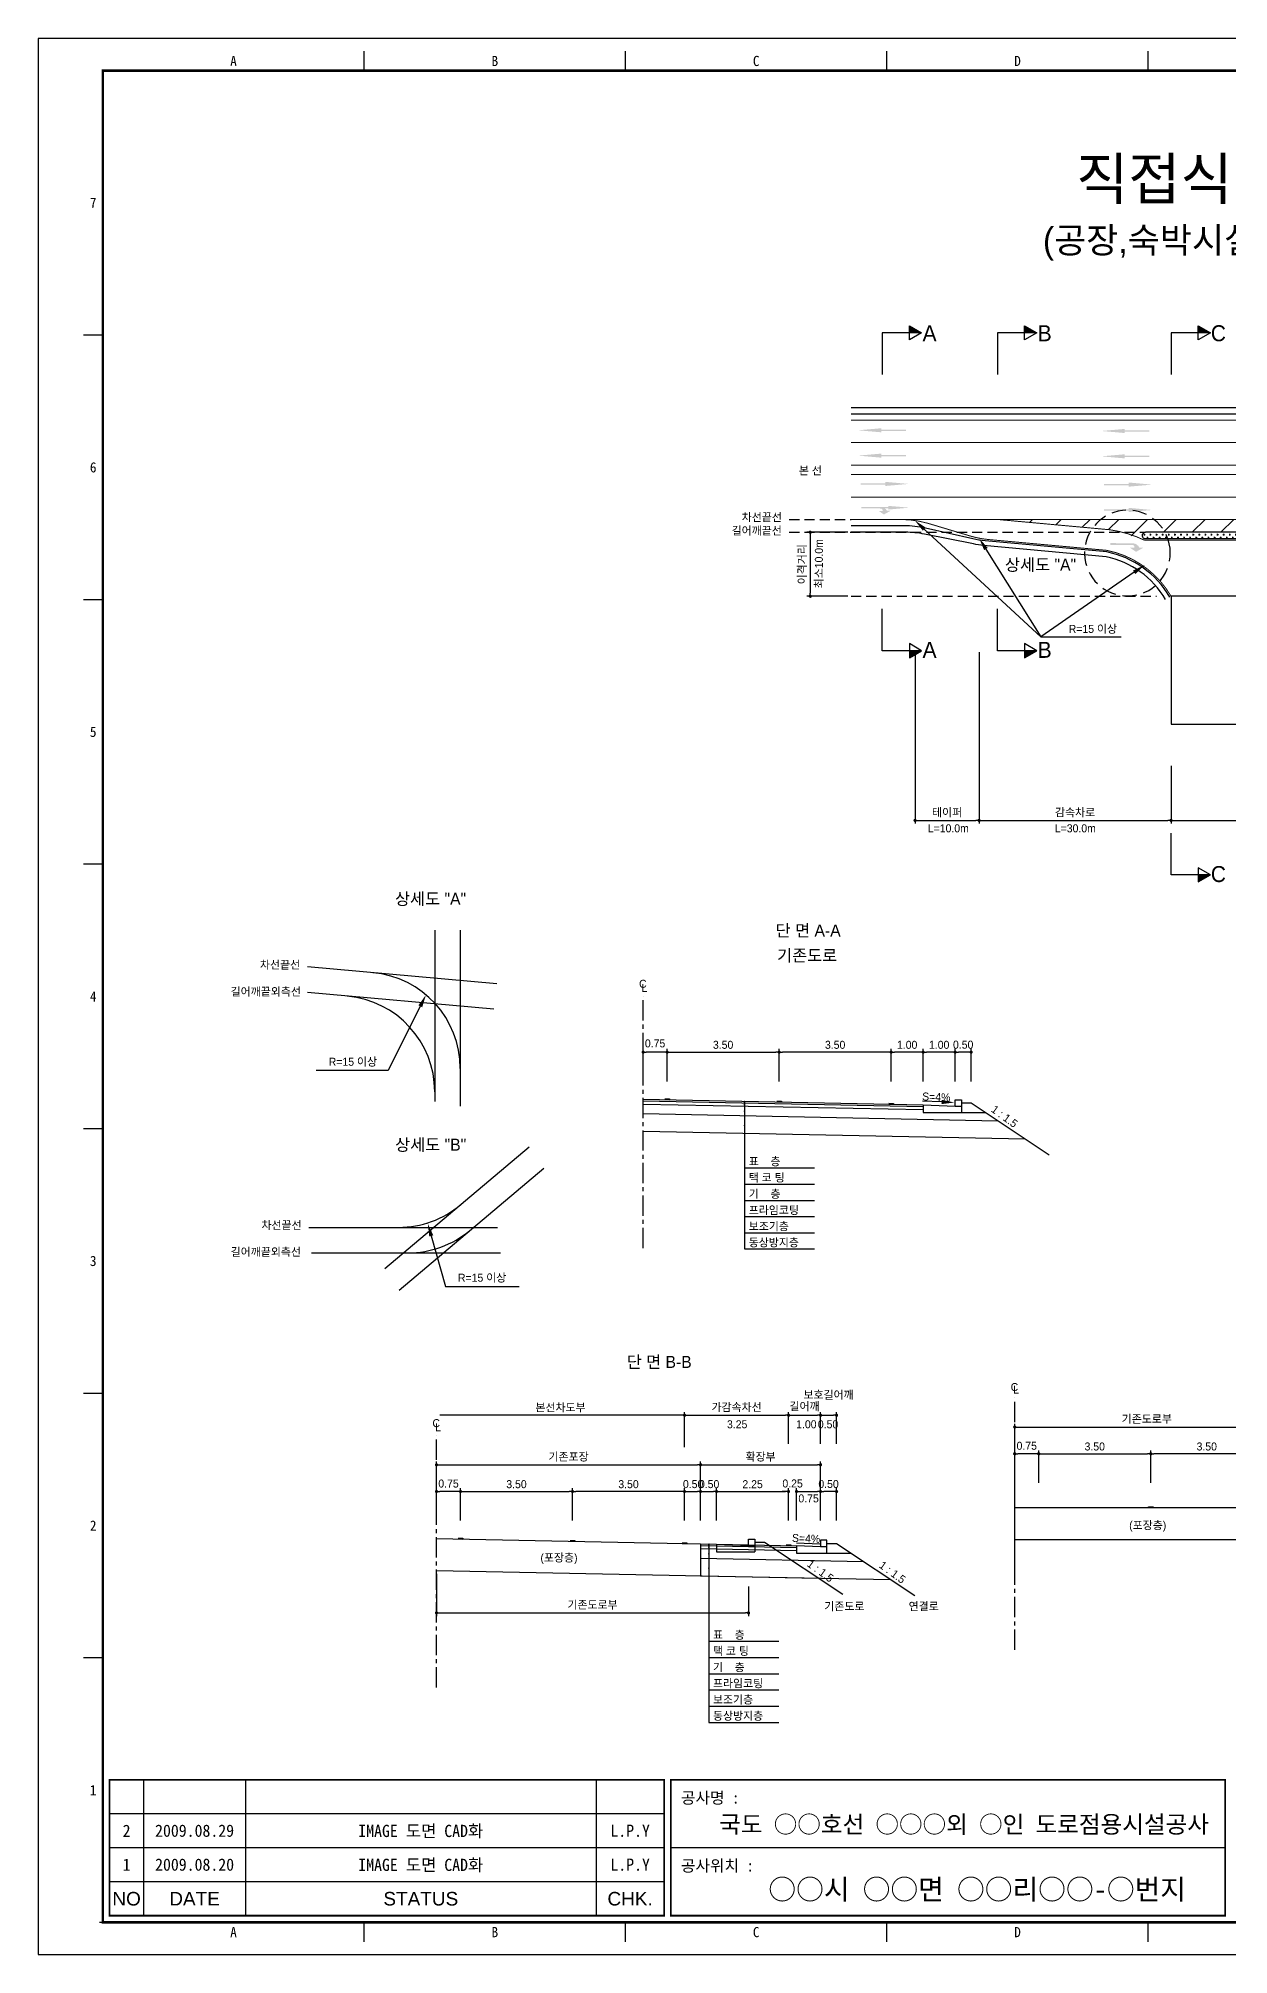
# Model space of a CAD drawing. Header units: millimetres. Extents: x 538 to 962, y 5 to 304.
# Drawn here: x 538.5 to 724.4, y 4.8 to 304.2 of the extents above; entities that cross this region are included whole.
import ezdxf
from ezdxf.enums import TextEntityAlignment as Align

# ---------------------------------------------------------------- set-up
doc = ezdxf.new("R2010")
doc.units = ezdxf.units.MM
doc.linetypes.add('CENTER', pattern=[50.8, 31.75, -6.35, 6.35, -6.35])
doc.linetypes.add('HIDDEN', pattern=[9.525, 6.35, -3.175])
for name, color, linetype in [('CC-GSTR-0004', 4, 'Continuous'), ('CM-LANE-0030', 30, 'Continuous'), ('CZ-DIMT-0002', 7, 'Continuous'), ('CZ-EXST-0002', 1, 'Continuous'), ('CZ-LIN1-0007', 7, 'Continuous'), ('CZ-LIN2-0003', 3, 'Continuous'), ('CZ-LINE-0001', 7, 'Continuous'), ('CZ-TEXT-BOX0', 7, 'Continuous'), ('TITLE', 7, 'Continuous')]:
    doc.layers.add(name, color=color, linetype=linetype)
doc.styles.add('견고딕', font='arial.ttf')
doc.styles.add('돋움', font='')
doc.styles.add('돋음체', font='')
doc.styles.get('돋움').set_extended_font_data('Dotum')
doc.styles.get('돋음체').set_extended_font_data('DotumChe')

# ---------------------------------------------------------------- blocks, each defined once
blk = doc.blocks.new('_Dot')
at = {"color": 0, "linetype": 'ByBlock', "lineweight": -2}
blk.add_line((-0.5, 0), (-1, 0), dxfattribs=at)
at = {"color": 0, "linetype": 'ByBlock', "const_width": 0.5}
blk.add_lwpolyline([(-0.25, 0, 1), (0.25, 0, 1)], format="xyb", close=True, dxfattribs=at)

msp = doc.modelspace()

# ---------------------------------------------------------------- hatches: boundary and pattern name
at = {"layer": 'CM-LANE-0030'}
h = msp.add_hatch(dxfattribs=at)
h.set_pattern_fill('ANSI31', color=256, style=0)
h.set_pattern_definition([(45, (540.1858, 39.517), (-2.245064, 2.245064), [])])
h.paths.add_polyline_path([(750.88, 227.05, -0.830663), (751.06, 226.09, 0.001236), (750.98, 226.05), (752.5, 226.05, -0.050333), (756.09, 226.77), (800.5, 229.05), (688.3, 229.05), (705.87, 227.44, -0.062108), (710.17, 226.05), (711.29, 226.05, 0.001633), (711.18, 226.11, -0.783474), (711.42, 227.05)])
at = {"layer": 'CZ-LIN1-0007'}
for points in [[(670.19, 243.3), (670.19, 243.08), (674.01, 243.09), (674.01, 242.87), (670.19, 242.87), (670.19, 242.66), (666.54, 242.98)], [(708.2, 243.19), (708.2, 242.98), (712.02, 242.98), (712.02, 242.76), (708.2, 242.76), (708.2, 242.55), (704.55, 242.87)], [(670.19, 239.34), (670.19, 239.13), (674.01, 239.13), (674.01, 238.91), (670.19, 238.91), (670.19, 238.7), (666.54, 239.02)], [(708.2, 239.23), (708.2, 239.02), (712.02, 239.02), (712.02, 238.81), (708.2, 238.8), (708.2, 238.59), (704.55, 238.91)], [(670.8, 234.92), (670.8, 234.71), (666.97, 234.71), (666.97, 234.49), (670.8, 234.49), (670.8, 234.28), (674.45, 234.6)], [(708.81, 234.82), (708.81, 234.6), (704.98, 234.6), (704.98, 234.39), (708.81, 234.39), (708.81, 234.17), (712.46, 234.49)], [(670.15, 231, -0.267976), (671.06, 230.4), (671.61, 230.4), (670.58, 229.82), (669.75, 230.39), (670.36, 230.39, 0.504994), (670.09, 230.76), (667.04, 230.78), (667.04, 231.02)], [(671.28, 231.17), (671.28, 230.98), (667.86, 230.98), (667.86, 230.79), (671.28, 230.79), (671.28, 230.6), (674.55, 230.89)], [(708.81, 230.86), (708.81, 230.64), (704.98, 230.64), (704.98, 230.43), (708.81, 230.43), (708.81, 230.21), (712.46, 230.53)], [(709.47, 225.33, -0.267976), (710.5, 224.64), (711.13, 224.65), (709.96, 223.99), (709.01, 224.64), (709.71, 224.64, 0.504994), (709.4, 225.06), (705.93, 225.08), (705.93, 225.35)], [(637.08, 138.4), (637.08, 138.52), (636.33, 138.54), (636.33, 138.41)], [(654.58, 138.05), (654.58, 138.17), (653.83, 138.19), (653.83, 138.06)], [(672.08, 137.7), (672.08, 137.82), (671.33, 137.84), (671.33, 137.71)], [(712.64, 74.68), (712.64, 74.8), (711.89, 74.8), (711.89, 74.68)], [(604.81, 69.76), (604.81, 69.89), (604.06, 69.9), (604.06, 69.78)], [(622.31, 69.41), (622.31, 69.54), (621.56, 69.55), (621.56, 69.43)], [(639.81, 69.06), (639.81, 69.19), (639.06, 69.2), (639.06, 69.08)], [(656.06, 68.74), (656.06, 68.86), (655.31, 68.88), (655.31, 68.75)]]:
    msp.add_hatch(color=256, dxfattribs=at).paths.add_polyline_path(points)
at = {"layer": 'CZ-LIN2-0003'}
h = msp.add_hatch(dxfattribs=at)
h.set_pattern_fill('CROSS', color=256, scale=0.075, style=0)
h.set_pattern_definition([(0, (540.1858, 39.517), (0.47625, 0.47625), [0.238125, -0.714375]), (90, (540.3049, 39.39794), (-0.47625, 0.47625), [0.238125, -0.714375])])
h.paths.add_polyline_path([(750.98, 226.05, -0.001236), (751.06, 226.09, 0.830663), (750.88, 227.05), (711.42, 227.05, 0.783474), (711.18, 226.11, -0.001633), (711.29, 226.05)])
at = {"layer": 'CZ-LINE-0001'}
for points in [[(674.56, 259.32), (674.56, 258.22), (676.46, 258.22)], [(692.54, 259.32), (692.54, 258.22), (694.45, 258.22)], [(719.68, 259.32), (719.68, 258.22), (721.58, 258.22)], [(676.46, 208.55), (674.56, 208.55), (674.56, 207.45)], [(694.45, 208.55), (692.54, 208.55), (692.54, 207.45)], [(721.58, 173.52), (719.68, 173.52), (719.68, 172.42)]]:
    msp.add_hatch(color=256, dxfattribs=at).paths.add_polyline_path(points)

# ---------------------------------------------------------------- linework, layer by layer
at = {"color": 0, "linetype": 'ByBlock', "lineweight": -2}
msp.add_line((639.18, 89.11), (638.93, 89.11), dxfattribs=at)
at = {"color": 0, "linetype": 'ByBlock', "const_width": 0.25}
msp.add_lwpolyline([(639.31, 89.11, 1), (639.56, 89.11, 1)], format="xyb", close=True, dxfattribs=at)
at = {"layer": 'CC-GSTR-0004'}
for p, q in [((681.71, 138.4), (682.71, 138.4)), ((681.71, 137.4), (681.71, 138.4)), ((682.71, 138.4), (682.71, 136.4)), ((676.71, 137.6), (681.71, 137.4)), ((676.71, 137.6), (676.71, 136.4)), ((676.71, 136.4), (682.71, 136.4)), ((681.71, 137.4), (682.71, 137.4))]:
    msp.add_line(p, q, dxfattribs=at)
for points in [[(665.44, 246.55), (835.44, 246.55)], [(665.44, 245.55), (835.44, 245.55)], [(661.68, 68.57), (660.68, 68.57), (656.93, 68.72), (656.93, 67.57), (661.68, 67.57), (661.68, 69.57), (660.68, 69.57), (660.68, 68.57)]]:
    msp.add_lwpolyline(points, dxfattribs=at)
for points in [[(715.22, 216.93, 0.214554), (705.38, 223.97), (686.39, 225.71), (686.39, 225.71, -0.032516), (684.46, 226.02), (684.46, 226.02), (677.06, 227.69, 0.055483), (673.77, 228.05), (665.44, 228.05)], [(714.57, 216.55, 0.213816), (705.27, 223.22), (686.14, 224.98), (686.14, 224.98, -0.026776), (684.56, 225.22), (684.56, 225.22), (676.9, 226.76, 0.049732), (673.94, 227.05), (665.44, 227.05)]]:
    msp.add_lwpolyline(points, format="xyb", dxfattribs=at)
at = {"layer": 'CM-LANE-0030', "const_width": 0.15}
for points in [[(665.44, 237.55), (835.44, 237.55)], [(665.44, 236.05), (835.44, 236.05)]]:
    msp.add_lwpolyline(points, dxfattribs=at)
msp.add_lwpolyline([(800.5, 229.05), (688.3, 229.05), (705.87, 227.44, -0.076684), (711.29, 225.8), (750.98, 225.8, -0.059037), (756.09, 226.77)], format="xyb", close=True, dxfattribs=at)
at = {"layer": 'CZ-EXST-0002'}
for p, q in [((600.41, 164.88), (600.41, 138.1)), ((604.4, 164.88), (604.4, 137.37)), ((610.11, 156.51), (580.52, 159.14)), ((609.62, 152.54), (580.52, 155.13)), ((592.62, 112.04), (615.17, 131.03)), ((594.83, 108.67), (617.43, 127.7)), ((580.74, 118.46), (610.22, 118.46)), ((581.16, 114.46), (610.7, 114.46)), ((691.01, 74.68), (732.26, 74.68)), ((600.68, 69.84), (644.43, 68.97)), ((644.43, 68.97), (649.43, 68.77)), ((644.43, 68.97), (644.43, 67.77)), ((649.43, 69.77), (650.43, 69.77)), ((649.43, 68.77), (649.43, 69.77)), ((650.43, 69.77), (650.43, 67.77)), ((650.43, 69.27), (651.93, 69.27)), ((651.93, 69.27), (664.14, 61.13)), ((691.01, 69.68), (732.26, 69.68)), ((644.43, 67.77), (650.43, 67.77)), ((649.43, 68.77), (650.43, 68.77)), ((600.68, 64.84), (660.36, 63.65))]:
    msp.add_line(p, q, dxfattribs=at)
at = {"layer": 'CZ-LIN1-0007'}
for p, q in [((636.33, 138.54), (637.08, 138.52)), ((636.33, 138.41), (637.08, 138.4)), ((637.08, 138.52), (637.08, 138.4)), ((653.83, 138.19), (654.58, 138.17)), ((653.83, 138.06), (654.58, 138.05)), ((654.58, 138.17), (654.58, 138.05)), ((671.33, 137.84), (672.08, 137.82)), ((672.08, 137.82), (672.08, 137.7)), ((671.33, 137.71), (672.08, 137.7)), ((711.89, 74.68), (711.89, 74.8)), ((711.89, 74.8), (712.64, 74.8)), ((712.64, 74.68), (711.89, 74.68)), ((712.64, 74.8), (712.64, 74.68)), ((604.06, 69.9), (604.81, 69.89)), ((604.06, 69.78), (604.81, 69.76)), ((604.81, 69.89), (604.81, 69.76)), ((621.56, 69.55), (622.31, 69.54)), ((621.56, 69.43), (622.31, 69.41)), ((622.31, 69.54), (622.31, 69.41)), ((639.06, 69.2), (639.81, 69.19)), ((639.06, 69.08), (639.81, 69.06)), ((639.81, 69.19), (639.81, 69.06)), ((655.31, 68.88), (656.06, 68.86)), ((656.06, 68.86), (656.06, 68.74)), ((655.31, 68.75), (656.06, 68.74))]:
    msp.add_line(p, q, dxfattribs=at)
at = {"layer": 'CZ-LIN1-0007', "const_width": 0.15}
msp.add_lwpolyline([(665.44, 244.55), (835.44, 244.55)], dxfattribs=at)
at = {"layer": 'CZ-LIN1-0007', "linetype": 'HIDDEN', "const_width": 0.15}
for points in [[(665.44, 241.05), (835.44, 241.05)], [(665.44, 232.55), (835.44, 232.55)], [(673.23, 229.05), (688.3, 229.05)]]:
    msp.add_lwpolyline(points, dxfattribs=at)
at = {"layer": 'CZ-LIN1-0007', "const_width": 0.15}
msp.add_lwpolyline([(715.44, 217.05, 0.214787), (705.41, 224.22), (686.93, 225.91), (686.93, 225.91, -0.049984), (684, 226.48), (684, 226.48), (677.54, 228.42), (677.54, 228.42, 0.072993), (673.23, 229.05), (673.23, 229.05), (665.44, 229.05)], format="xyb", dxfattribs=at)
at = {"layer": 'CZ-LIN2-0003'}
for p, q in [((632.96, 138.48), (676.71, 137.6)), ((632.96, 138.23), (676.71, 137.35)), ((632.96, 137.73), (676.71, 136.85)), ((682.71, 137.9), (684.21, 137.9)), ((684.21, 137.9), (696.41, 129.77)), ((632.96, 136.23), (688.38, 135.12)), ((682.71, 136.4), (686.46, 136.4)), ((632.96, 133.48), (692.64, 132.29)), ((641.93, 69.02), (656.93, 68.72)), ((641.93, 69.02), (641.93, 64.02)), ((661.68, 69.07), (663.18, 69.07)), ((663.18, 69.07), (675.39, 60.93)), ((641.93, 68.77), (656.93, 68.47)), ((641.93, 68.27), (656.93, 67.97)), ((641.93, 66.77), (667.4, 66.26)), ((661.68, 67.57), (665.43, 67.57)), ((641.93, 64.02), (671.65, 63.43))]:
    msp.add_line(p, q, dxfattribs=at)
msp.add_lwpolyline([(751.06, 226.09, 0.830663), (750.88, 227.05), (711.42, 227.05, 0.783474), (711.18, 226.11, -0.001633), (711.29, 226.05), (750.98, 226.05)], format="xyb", dxfattribs=at)
msp.add_lwpolyline([(745.44, 217.05), (715.44, 217.05), (715.44, 197.05), (745.44, 197.05)], close=True, dxfattribs=at)
for centre, start, end in [((589.4, 143.3), 0, 84.9204), ((585.41, 139.63), 0, 84.9204), ((594.78, 133.46), 270, 310.097), ((596.23, 129.46), 270, 310.097)]:
    msp.add_arc(centre, 15, start, end, dxfattribs=at)
at = {"layer": 'CZ-LINE-0001'}
for p, q in [((676.46, 258.22), (670.32, 258.22)), ((670.32, 258.22), (670.32, 251.68)), ((674.56, 257.12), (674.56, 259.32)), ((674.56, 259.32), (676.46, 258.22)), ((676.46, 258.22), (674.56, 257.12)), ((694.45, 258.22), (688.3, 258.22)), ((688.3, 258.22), (688.3, 251.68)), ((692.54, 257.12), (692.54, 259.32)), ((692.54, 259.32), (694.45, 258.22)), ((694.45, 258.22), (692.54, 257.12)), ((721.58, 258.22), (715.44, 258.22)), ((715.44, 258.22), (715.44, 251.68)), ((719.68, 257.12), (719.68, 259.32)), ((719.68, 259.32), (721.58, 258.22)), ((721.58, 258.22), (719.68, 257.12)), ((664.94, 227.05), (658.56, 227.05)), ((659.06, 226.55), (659.06, 217.55)), ((664.94, 217.05), (658.56, 217.05)), ((670.32, 208.55), (670.32, 215.09)), ((688.3, 208.55), (688.3, 215.09)), ((676.46, 208.55), (674.56, 209.65)), ((674.56, 209.65), (674.56, 207.45)), ((694.45, 208.55), (692.54, 209.65)), ((692.54, 209.65), (692.54, 207.45)), ((695.11, 210.7), (707.63, 210.7)), ((676.46, 208.55), (670.32, 208.55)), ((674.56, 207.45), (676.46, 208.55)), ((675.44, 208.3), (675.44, 181.53)), ((685.44, 208.3), (685.44, 181.53)), ((685.44, 208.3), (685.44, 181.53)), ((694.45, 208.55), (688.3, 208.55)), ((692.54, 207.45), (694.45, 208.55)), ((715.44, 190.58), (715.44, 181.53)), ((715.44, 190.58), (715.44, 181.53)), ((675.94, 182.03), (684.94, 182.03)), ((685.94, 182.03), (714.94, 182.03)), ((715.44, 173.52), (715.44, 180.06)), ((715.94, 182.03), (744.94, 182.03)), ((721.58, 173.52), (719.68, 174.61)), ((719.68, 174.61), (719.68, 172.42)), ((721.58, 173.52), (715.44, 173.52)), ((719.68, 172.42), (721.58, 173.52)), ((632.96, 141.27), (632.96, 146.33)), ((636.21, 145.83), (633.46, 145.83)), ((636.71, 141.27), (636.71, 146.33)), ((636.71, 141.27), (636.71, 146.33)), ((637.21, 145.83), (653.71, 145.83)), ((654.21, 141.27), (654.21, 146.33)), ((654.21, 141.27), (654.21, 146.33)), ((671.21, 145.83), (654.71, 145.83)), ((671.71, 141.27), (671.71, 146.33)), ((671.71, 141.27), (671.71, 146.33)), ((676.21, 145.83), (672.21, 145.83)), ((676.71, 141.27), (676.71, 146.33)), ((676.71, 141.27), (676.71, 146.33)), ((681.21, 145.83), (677.21, 145.83)), ((681.71, 143.72), (681.71, 146.33)), ((681.71, 141.27), (681.71, 146.33)), ((683.71, 145.83), (682.21, 145.83)), ((684.21, 141.27), (684.21, 146.33)), ((648.81, 138.16), (648.81, 115.08)), ((648.81, 127.74), (659.74, 127.74)), ((648.81, 125.21), (659.74, 125.21)), ((648.81, 122.67), (659.74, 122.67)), ((648.81, 120.14), (659.74, 120.14)), ((648.81, 117.61), (659.74, 117.61)), ((648.81, 115.08), (659.74, 115.08)), ((638.93, 89.11), (601.18, 89.11)), ((639.43, 84.14), (639.43, 89.61)), ((639.43, 84.64), (639.43, 89.61)), ((639.93, 89.11), (655.18, 89.11)), ((655.68, 84.64), (655.68, 89.61)), ((655.68, 84.64), (655.68, 89.61)), ((656.18, 89.11), (660.18, 89.11)), ((660.68, 84.64), (660.68, 89.61)), ((660.68, 84.64), (660.68, 89.61)), ((661.18, 89.11), (662.68, 89.11)), ((663.18, 84.64), (663.18, 89.61)), ((691.01, 83.58), (691.01, 87.76)), ((691.51, 87.26), (731.76, 87.26)), ((691.01, 63.5), (691.01, 83.91)), ((600.68, 77.69), (600.68, 81.87)), ((601.18, 81.37), (641.43, 81.37)), ((641.93, 77.69), (641.93, 81.87)), ((641.93, 77.69), (641.93, 81.87)), ((642.43, 81.37), (660.18, 81.37)), ((660.68, 77.69), (660.68, 81.87)), ((691.01, 78.53), (691.01, 83.58)), ((694.26, 83.08), (691.51, 83.08)), ((694.76, 78.53), (694.76, 83.58)), ((694.76, 78.53), (694.76, 83.58)), ((695.26, 83.08), (711.76, 83.08)), ((712.26, 78.53), (712.26, 83.58)), ((712.26, 78.53), (712.26, 83.58)), ((729.26, 83.08), (712.76, 83.08)), ((600.68, 72.64), (600.68, 77.69)), ((603.93, 77.19), (601.18, 77.19)), ((604.43, 72.64), (604.43, 77.69)), ((604.43, 72.64), (604.43, 77.69)), ((604.93, 77.19), (621.43, 77.19)), ((621.93, 72.64), (621.93, 77.69)), ((621.93, 72.64), (621.93, 77.69)), ((638.93, 77.19), (622.43, 77.19)), ((639.43, 72.64), (639.43, 77.69)), ((639.43, 72.64), (639.43, 77.69)), ((639.93, 77.19), (641.43, 77.19)), ((641.93, 72.64), (641.93, 77.69)), ((641.93, 72.64), (641.93, 77.69)), ((642.43, 77.19), (643.93, 77.19)), ((644.43, 72.64), (644.43, 77.69)), ((644.43, 72.64), (644.43, 77.69)), ((644.93, 77.19), (655.18, 77.19)), ((655.18, 77.19), (654.68, 77.19)), ((655.68, 72.64), (655.68, 77.69)), ((655.68, 72.64), (655.68, 77.69)), ((656.93, 72.64), (656.93, 77.69)), ((656.93, 72.64), (656.93, 77.69)), ((657.43, 77.19), (660.18, 77.19)), ((657.43, 77.19), (657.93, 77.19)), ((660.68, 72.64), (660.68, 77.69)), ((660.68, 75.08), (660.68, 77.69)), ((662.68, 77.19), (661.18, 77.19)), ((663.18, 72.64), (663.18, 77.69)), ((643.22, 69), (643.22, 41.13)), ((600.68, 64.34), (600.68, 57.73)), ((649.43, 62.34), (649.43, 57.73)), ((601.18, 58.23), (648.93, 58.23)), ((643.22, 53.79), (654.15, 53.79)), ((643.22, 51.26), (654.15, 51.26)), ((643.22, 48.73), (654.15, 48.73)), ((643.22, 46.2), (654.15, 46.2)), ((643.22, 43.66), (654.15, 43.66)), ((643.22, 41.13), (654.15, 41.13))]:
    msp.add_line(p, q, dxfattribs=at)
at = {"layer": 'CZ-LINE-0001', "linetype": 'HIDDEN', "ltscale": 0.25}
for p, q in [((655.78, 229.05), (665.44, 229.05)), ((655.78, 227.05), (711.42, 227.05)), ((665.44, 217.05), (713.18, 217.05))]:
    msp.add_line(p, q, dxfattribs=at)
at = {"layer": 'CZ-LINE-0001', "linetype": 'HIDDEN', "ltscale": 0.35}
msp.add_line((715.27, 224.59), (715.27, 224.59), dxfattribs=at)
at = {"layer": 'CZ-LINE-0001', "linetype": 'CENTER', "ltscale": 0.1}
for p, q in [((632.96, 115.2), (632.96, 154.58)), ((691.01, 52.46), (691.01, 91.84)), ((600.68, 46.57), (600.68, 85.95))]:
    msp.add_line(p, q, dxfattribs=at)
at = {"layer": 'CZ-LINE-0001'}
for points in [[(676.88, 227.54), (695.11, 210.7)], [(686.51, 224.43), (695.11, 210.7)], [(709.67, 220.79), (695.11, 210.7)], [(598.15, 153), (593.14, 142.97), (581.91, 142.97)], [(679.58, 138.05), (676.58, 138.17)], [(599.87, 117.12), (602.1, 109.23), (613.59, 109.23)], [(660.58, 68.98), (656.93, 69.13)]]:
    msp.add_lwpolyline(points, dxfattribs=at)
at = {"layer": 'CZ-LINE-0001', "linetype": 'HIDDEN', "ltscale": 0.35}
msp.add_arc((708.62, 223.8), 6.7, 6.7667, 6.749, dxfattribs=at)
at = {"layer": 'CZ-LINE-0001', "linetype": 'ByBlock'}
for centre, start, end in [((648.81, 138.1), 0, 180), ((648.81, 138.1), 0, 180), ((648.81, 138.1), 180, 0), ((648.81, 138.1), 180, 0), ((648.81, 137.9), 0, 180), ((648.81, 137.9), 0, 180), ((648.81, 137.9), 180, 0), ((648.81, 137.9), 180, 0), ((648.81, 137.66), 0, 180), ((648.81, 137.66), 0, 180), ((648.8, 137.41), 0, 180), ((648.8, 137.41), 0, 180), ((648.8, 137.41), 180, 0), ((648.8, 137.41), 180, 0), ((648.8, 136.62), 0, 180), ((648.8, 136.62), 0, 180), ((648.8, 136.62), 180, 0), ((648.8, 136.62), 180, 0), ((648.81, 137.66), 180, 0), ((648.81, 137.66), 180, 0), ((648.8, 134.38), 0, 180), ((648.8, 134.38), 0, 180), ((648.8, 134.38), 180, 0), ((648.8, 134.38), 180, 0), ((643.22, 68.94), 0, 180), ((643.22, 68.94), 0, 180), ((643.22, 68.94), 180, 0), ((643.22, 68.94), 180, 0), ((643.22, 68.73), 0, 180), ((643.22, 68.73), 0, 180), ((643.22, 68.73), 180, 0), ((643.22, 68.73), 180, 0), ((643.22, 68.5), 0, 180), ((643.22, 68.5), 0, 180), ((643.22, 68.5), 180, 0), ((643.22, 68.5), 180, 0), ((643.21, 68.25), 0, 180), ((643.21, 68.25), 0, 180), ((643.21, 68.25), 180, 0), ((643.21, 68.25), 180, 0), ((643.21, 67.45), 0, 180), ((643.21, 67.45), 0, 180), ((643.21, 67.45), 180, 0), ((643.21, 67.45), 180, 0), ((643.21, 65.21), 0, 180), ((643.21, 65.21), 0, 180), ((643.21, 65.21), 180, 0), ((643.21, 65.21), 180, 0)]:
    msp.add_arc(centre, 0.0625, start, end, dxfattribs=at)
at = {"layer": 'CZ-LINE-0001'}
for points in [[(676.66, 227.29), (675.41, 228.89), (677.11, 227.78)], [(686.23, 224.25), (685.45, 226.13), (686.79, 224.61)], [(709.48, 221.06), (711.32, 221.93), (709.86, 220.51)], [(597.85, 153.14), (599.04, 154.78), (598.45, 152.85)], [(679.6, 138.38), (681.58, 137.97), (679.57, 137.71)], [(599.55, 117.03), (599.32, 119.04), (600.19, 117.21)]]:
    msp.add_solid(points, dxfattribs=at)
at = {"layer": 'TITLE', "color": 7, "linetype": 'Continuous'}
for p, q in [((589.39, 299.17), (589.39, 302.2)), ((630.21, 299.17), (630.21, 302.2)), ((671.03, 299.17), (671.03, 302.2)), ((711.86, 299.17), (711.86, 302.2)), ((548.56, 257.84), (545.54, 257.84)), ((548.56, 216.51), (545.54, 216.51)), ((548.56, 175.19), (545.54, 175.19)), ((548.56, 133.86), (545.54, 133.86)), ((548.56, 92.53), (545.54, 92.53)), ((548.56, 51.2), (545.54, 51.2)), ((589.39, 6.85), (589.39, 9.87)), ((630.21, 6.85), (630.21, 9.87)), ((671.03, 6.85), (671.03, 9.87)), ((711.86, 6.85), (711.86, 9.87))]:
    msp.add_line(p, q, dxfattribs=at)
at = {"layer": 'TITLE', "ltscale": 150}
for p, q in [((554.93, 32.15), (554.93, 10.93)), ((570.84, 32.15), (570.84, 10.93)), ((625.62, 32.15), (625.62, 10.93)), ((636.23, 26.85), (549.62, 26.85)), ((636.23, 21.54), (549.62, 21.54)), ((723.9, 21.54), (637.29, 21.54)), ((636.23, 16.24), (549.62, 16.24))]:
    msp.add_line(p, q, dxfattribs=at)
at = {"layer": 'TITLE'}
msp.add_line((956.92, 9.87), (548.06, 9.87), dxfattribs=at)
msp.add_lwpolyline([(538.48, 4.84), (961.84, 4.84), (961.84, 304.21), (538.48, 304.21)], close=True, dxfattribs=at)
at = {"layer": 'TITLE', "linetype": 'Continuous', "const_width": 0.403}
msp.add_lwpolyline([(548.56, 9.87), (548.56, 299.17), (956.81, 299.17), (956.81, 9.87)], close=True, dxfattribs=at)
at = {"layer": 'TITLE', "ltscale": 150, "const_width": 0.265}
for points in [[(549.62, 32.15), (636.23, 32.15), (636.23, 10.93), (549.62, 10.93)], [(637.29, 32.15), (723.9, 32.15), (723.9, 10.93), (637.29, 10.93)]]:
    msp.add_lwpolyline(points, close=True, dxfattribs=at)

# ---------------------------------------------------------------- block references
at = {"layer": 'CZ-LINE-0001', "xscale": 0.5, "yscale": 0.5, "zscale": 0.5}
for p, rotation in [((659.06, 227.05), 90), ((659.06, 217.05), 270), ((675.44, 182.03), 180), ((685.44, 182.03), 180), ((715.44, 182.03), 180), ((632.96, 145.83), 180), ((636.71, 145.83), 180), ((654.21, 145.83), 180), ((671.71, 145.83), 180), ((676.71, 145.83), 180), ((681.71, 145.83), 180), ((639.43, 89.11), 180), ((655.68, 89.11), 180), ((660.68, 89.11), 180), ((691.01, 87.26), 180), ((600.68, 81.37), 180), ((641.93, 81.37), 180), ((691.01, 83.08), 180), ((694.76, 83.08), 180), ((712.26, 83.08), 180), ((600.68, 77.19), 180), ((604.43, 77.19), 180), ((621.93, 77.19), 180), ((639.43, 77.19), 180), ((641.93, 77.19), 180), ((644.43, 77.19), 180), ((656.93, 77.19), 180), ((656.93, 77.19), 180), ((660.68, 77.19), 180), ((600.68, 58.23), 180)]:
    msp.add_blockref('_Dot', p, dxfattribs=dict(at, rotation=rotation))
for p in [(685.44, 182.03), (715.44, 182.03), (636.71, 145.83), (654.21, 145.83), (671.71, 145.83), (676.71, 145.83), (681.71, 145.83), (684.21, 145.83), (655.68, 89.11), (660.68, 89.11), (663.18, 89.11), (641.93, 81.37), (660.68, 81.37), (694.76, 83.08), (712.26, 83.08), (604.43, 77.19), (621.93, 77.19), (639.43, 77.19), (641.93, 77.19), (644.43, 77.19), (655.68, 77.19), (655.68, 77.19), (660.68, 77.19), (663.18, 77.19), (649.43, 58.23)]:
    msp.add_blockref('_Dot', p, dxfattribs=at)

# ---------------------------------------------------------------- texts
at = {"layer": 'CZ-DIMT-0002', "style": '돋움'}
for s, height, p in [('A', 2.5, (677.71, 258.14)), ('B', 2.5, (695.7, 258.14)), ('C', 2.5, (722.83, 258.14)), ('본 선', 1.25, (659.09, 236.69)), ('길어깨끝선', 1.25, (650.71, 227.29)), ('차선끝선', 1.25, (651.5, 229.39)), ('상세도 "A"', 1.875, (695.04, 221.98)), ('R=15 이상', 1.25, (703.22, 211.95)), ('A', 2.5, (677.71, 208.68)), ('B', 2.5, (695.7, 208.68)), ('L=10.0m', 1.25, (680.64, 180.8)), ('L=30.0m', 1.25, (700.48, 180.8)), ('C', 2.5, (722.83, 173.65)), ('차선끝선', 1.25, (576.24, 159.48)), ('길어깨끝외측선', 1.25, (574.01, 155.28)), ('C', 1.25, (632.92, 156.51)), ('L', 1.25, (633.18, 155.85)), ('R=15 이상', 1.25, (587.62, 144.33)), ('차선끝선', 1.25, (576.47, 118.8)), ('길어깨끝외측선', 1.25, (574.02, 114.62)), ('R=15 이상', 1.25, (607.81, 110.59)), ('C', 1.25, (690.97, 93.51)), ('L', 1.25, (691.23, 93.11)), ('C', 1.25, (600.64, 87.87)), ('L', 1.25, (600.91, 87.22))]:
    msp.add_text(s, height=height, dxfattribs=at).set_placement(p, align=Align.MIDDLE_CENTER)
msp.add_text('최소10.0m', height=1.25, rotation=90, dxfattribs=at).set_placement((661.04, 218.29))
for s, rotation, p in [('S=4%', 357.7094, (678.76, 138.83)), ('1 : 1.5', 323.8881, (689.42, 135.79)), ('S=4%', 357.7094, (658.42, 69.87)), ('1 : 1.5', 323.8881, (660.66, 64.78)), ('1 : 1.5', 323.8881, (671.91, 64.58))]:
    msp.add_text(s, height=1.25, rotation=rotation, dxfattribs=at).set_placement(p, align=Align.MIDDLE_CENTER)
for s, p in [('표    층', (649.46, 128.13)), ('택 코 팅', (649.46, 125.6)), ('기    층', (649.46, 123.06)), ('프라임코팅', (649.46, 120.53)), ('보조기층', (649.46, 118)), ('동상방지층', (649.46, 115.47)), ('3.25', (646.06, 87.07)), ('1.00', (656.87, 87.07)), ('0.50', (660.26, 87.07)), ('(포장층)', (708.89, 71.3)), ('(포장층)', (616.92, 66.23)), ('기존도로', (661.26, 58.63)), ('연결로', (674.44, 58.63)), ('표    층', (643.87, 54.18)), ('택 코 팅', (643.87, 51.65)), ('프라임코팅', (643.87, 46.59)), ('기    층', (643.87, 49.12)), ('보조기층', (643.87, 44.05)), ('동상방지층', (643.87, 41.52))]:
    msp.add_text(s, height=1.25, dxfattribs=at).set_placement(p)
at = {"layer": 'CZ-DIMT-0002', "insert": (620.06, 90.25), "char_height": 1.25, "attachment_point": 5, "style": '돋움'}
msp.add_mtext('본선차도부', dxfattribs=at)
at = {"layer": 'CZ-LINE-0001', "insert": (657.86, 222.05), "char_height": 1.25, "attachment_point": 5, "rotation": 90, "style": '돋움'}
msp.add_mtext('\\A1;이격거리', dxfattribs=at)
at = {"layer": 'CZ-LINE-0001', "char_height": 1.25, "attachment_point": 5, "style": '돋움'}
for s, insert in [('\\A1;테이퍼', (680.44, 183.22)), ('\\A1;감속차로', (700.44, 183.22)), ('\\A1;0.75', (634.83, 147.19)), ('\\A1;3.50', (645.46, 146.97)), ('\\A1;3.50', (662.96, 146.97)), ('\\A1;1.00', (674.21, 146.97)), ('\\A1;1.00', (679.21, 146.97)), ('\\A1;0.50', (682.96, 146.99)), ('\\A1;보호길어깨', (661.93, 92.23)), ('\\A1;가감속차선', (647.56, 90.31)), ('\\A1;길어깨', (658.18, 90.43)), ('\\A1;기존도로부', (711.64, 88.46)), ('\\A1;0.75', (692.89, 84.33)), ('\\A1;3.50', (703.51, 84.22)), ('\\A1;3.50', (721.01, 84.22)), ('\\A1;기존포장', (621.31, 82.56)), ('\\A1;확장부', (651.31, 82.56)), ('\\A1;0.75', (602.56, 78.43)), ('\\A1;3.50', (613.18, 78.33)), ('\\A1;3.50', (630.68, 78.33)), ('\\A1;0.50', (640.77, 78.34)), ('\\A1;0.50', (643.27, 78.34)), ('\\A1;2.25', (650.06, 78.33)), ('\\A1;0.25', (656.31, 78.44)), ('\\A1;0.50', (661.93, 78.36)), ('\\A1;0.75', (658.81, 76.11)), ('\\A1;기존도로부', (625.06, 59.42))]:
    msp.add_mtext(s, dxfattribs=dict(at, insert=insert))
at = {"layer": 'CZ-TEXT-BOX0', "style": '돋움'}
for s, p in [('상세도 "A"', (599.75, 169.79)), ('단 면 A-A', (658.74, 164.83)), ('기존도로', (658.59, 160.93)), ('상세도 "B"', (599.77, 131.37)), ('단 면 B-B', (635.47, 97.44))]:
    msp.add_text(s, height=1.875, dxfattribs=at).set_placement(p, align=Align.MIDDLE_CENTER)
at = {"layer": 'TITLE', "color": 3, "linetype": 'Continuous', "style": '돋음체'}
for s, p in [('A', (568.97, 300.68)), ('B', (609.8, 300.68)), ('C', (650.62, 300.68)), ('D', (691.45, 300.68)), ('7', (547.05, 278.51)), ('6', (547.05, 237.18)), ('5', (547.05, 195.86)), ('4', (547.05, 154.53)), ('3', (547.05, 113.2)), ('2', (547.05, 71.87)), ('1', (547.05, 30.54)), ('A', (568.97, 8.36)), ('B', (609.8, 8.36)), ('C', (650.62, 8.36)), ('D', (691.45, 8.36))]:
    msp.add_text(s, height=1.59, dxfattribs=at).set_placement(p, align=Align.MIDDLE)
at = {"layer": 'TITLE', "style": '돋움'}
for s, height, p in [('직접식 변속차로 계획평면도', 6.5, (751.9, 282.29)), ('(공장,숙박시설 등 21~50대이하: 4차로 1개소연결)', 4, (751.94, 272.67))]:
    msp.add_text(s, height=height, dxfattribs=at).set_placement(p, align=Align.MIDDLE_CENTER)
at = {"layer": 'TITLE', "style": '돋음체'}
for s, p in [('공사명 : ', (638.88, 28.44)), ('공사위치 :', (638.88, 17.83))]:
    msp.add_text(s, height=1.804, dxfattribs=at).set_placement(p)
at = {"layer": 'TITLE', "color": 1, "linetype": 'Continuous', "style": '돋음체'}
msp.add_text('2', height=1.91, dxfattribs=at).set_placement((552.27, 24.19), align=Align.MIDDLE)
at = {"layer": 'TITLE', "linetype": 'Continuous'}
for s, height, style, p in [('2009.08.29', 1.91, '돋음체', (562.89, 24.19)), ('L.P.Y', 1.91, '돋음체', (630.93, 24.19)), ('1', 1.91, '돋음체', (552.27, 18.89)), ('2009.08.20', 1.91, '돋음체', (562.89, 18.89)), ('L.P.Y', 1.91, '돋음체', (630.93, 18.89)), ('NO', 2.122, '견고딕', (552.27, 13.58)), ('DATE', 2.122, '견고딕', (562.89, 13.58)), ('STATUS', 2.122, '견고딕', (598.23, 13.58)), ('CHK.', 2.122, '견고딕', (630.93, 13.58))]:
    msp.add_text(s, height=height, dxfattribs=dict(at, style=style)).set_placement(p, align=Align.MIDDLE)
at = {"layer": 'TITLE', "style": '돋음체'}
for p in [(598.23, 24.19), (598.23, 18.89)]:
    msp.add_text('IMAGE 도면 CAD화', height=1.9099, dxfattribs=at).set_placement(p, align=Align.MIDDLE)
at = {"layer": 'TITLE', "color": 7, "linetype": 'Continuous', "style": '돋음체'}
for s, height, p in [('국도 ○○호선 ○○○외 ○인 도로점용시설공사', 2.7, (683.1, 25.23)), ('○○시 ○○면 ○○리○○-○번지', 3.1832, (685.13, 15.07))]:
    msp.add_text(s, height=height, dxfattribs=at).set_placement(p, align=Align.MIDDLE)

doc.saveas('drawing.dxf')
